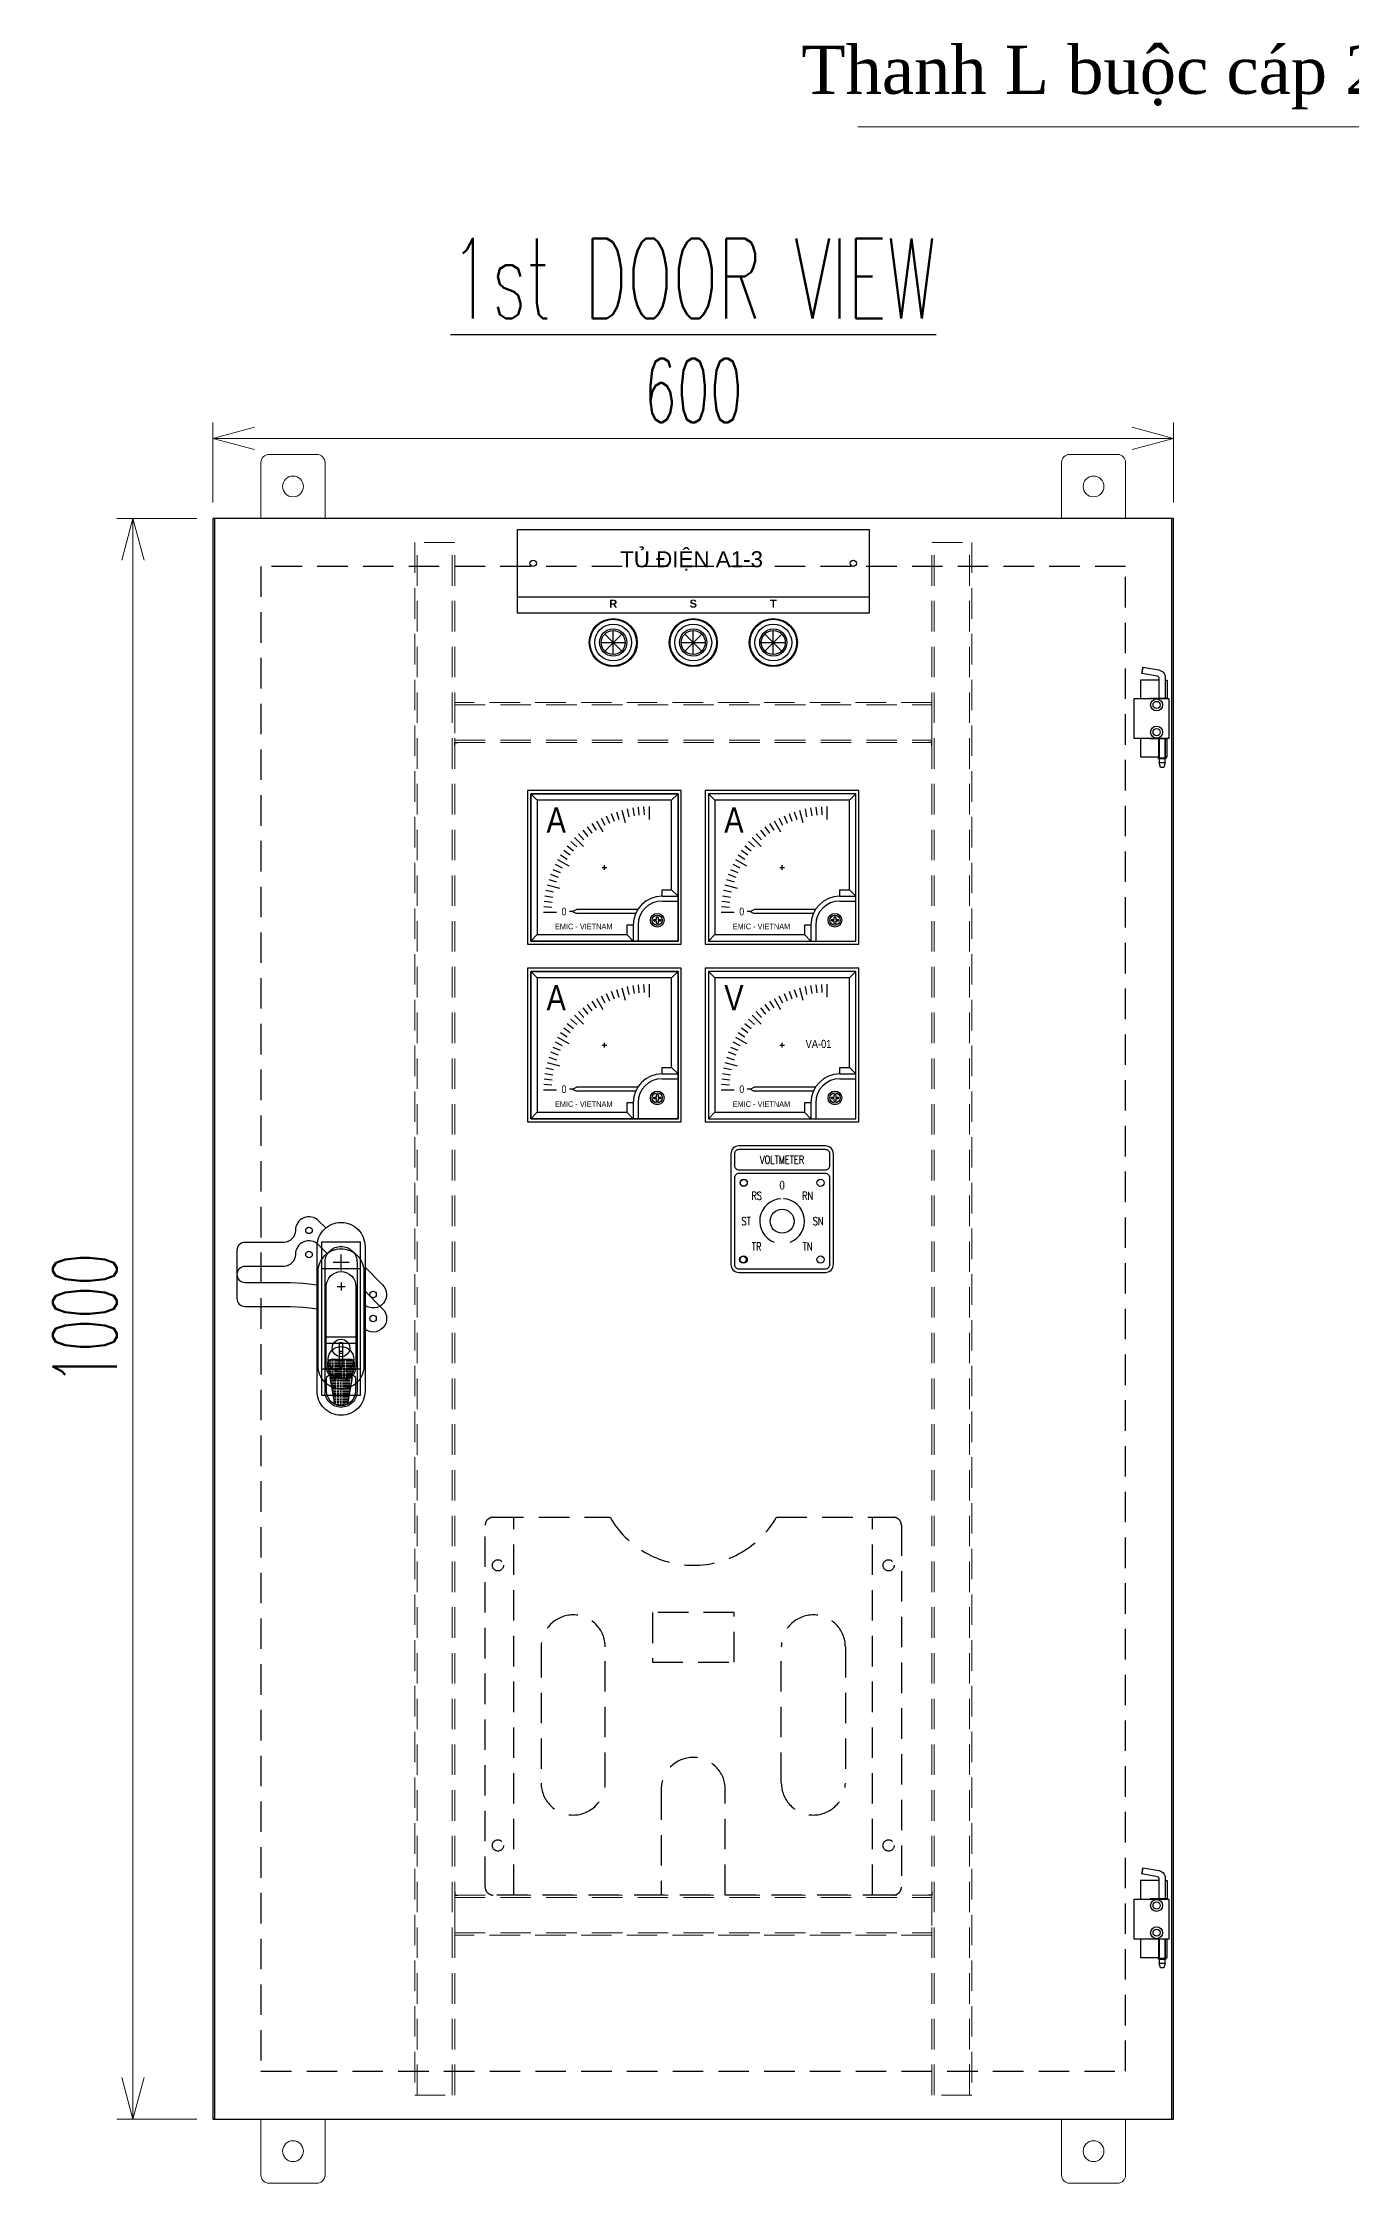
# Model space of a CAD drawing. Header units: millimetres. Extents: x 28713 to 59118, y -54378 to -19615.
# Drawn here: x 35864 to 36681, y -52428 to -51091 of the extents above; entities that cross this region are included whole.
import ezdxf
from ezdxf.enums import TextEntityAlignment as Align

# ---------------------------------------------------------------- set-up
doc = ezdxf.new("R2010")
doc.units = ezdxf.units.MM
doc.header["$LTSCALE"] = 3
doc.set_wipeout_variables(frame=1)
doc.linetypes.add('ACAD_ISO04W100', pattern=[30, 24, -3, 0, -3])
doc.linetypes.add('HIDDEN', pattern=[9.525, 6.35, -3.175])
doc.layers.add('0 TĂNG CỨNG', color=7, linetype='Continuous', lineweight=15)
doc.layers.add('@.DM. NÉT ĐỨT', color=8, linetype='HIDDEN', lineweight=9)
for name, color, linetype in [('@.VISIBLE', 7, 'Continuous'), ('Ann_green', 3, 'Continuous'), ('centerline', 6, 'ACAD_ISO04W100'), ('dim', 7, 'Continuous'), ('EQUIPMENT', 4, 'Continuous'), ('equipments', 2, 'Continuous'), ('hw_Punch', 3, 'Continuous')]:
    doc.layers.add(name, color=color, linetype=linetype)
doc.styles.add('Ann_w01', font='romans.shx', dxfattribs={"width": 0.6, "bigfont": 'chineset.shx'})
doc.styles.add('Arial', font='arial.ttf')
doc.styles.add('hw_Block', font='complex.shx', dxfattribs={"width": 0.75})
doc.styles.add('ISO8', font='ISO8')
doc.styles.add('TC-3C- New', font='', dxfattribs={"height": 18})
doc.styles.get('TC-3C- New').set_extended_font_data('.VnArial NarrowH')
doc.dimstyles.new('Dim 01_SC20', dxfattribs={"dimscale": 20, "dimtxt": 2, "dimasz": 1.3, "dimexe": 0.5, "dimexo": 0.5, "dimgap": 0.5, "dimtad": 1, "dimdec": 1, "dimzin": 12, "dimdsep": 46, "dimtxsty": 'Ann_w01', "dimblk": 'OPEN30', "dimcen": 1.5, "dimclrd": 6, "dimclre": 6, "dimclrt": 3, "dimadec": 1, "dimazin": 3, "dimtm": 1e-09, "dimtfac": 1, "dimtdec": 1, "dimtix": 1, "dimtmove": 0, "dimatfit": 3, "dimldrblk": 'OPEN30', "dimfxl": 1, "dimtolj": 1, "dimlwd": 20, "dimlwe": 20, "dimarcsym": 0})

# ---------------------------------------------------------------- blocks, each defined once
blk = doc.blocks.new('*U20')
blk.add_hatch(color=256).paths.add_polyline_path([(0.2, 15.3), (0.2, 15.3), (0.2, 15.3), (0.2, 15.4), (0.2, 15.4), (0.2, 15.4), (0.2, 15.4), (0.2, 15.4), (0.2, 15.4), (0.2, 15.4), (0.1, 15.4), (0.1, 15.4), (0.1, 15.5), (0.1, 15.5), (0.1, 15.5), (0.1, 15.5), (0.1, 15.5), (0, 15.5), (0, 15.5), (0, 15.5), (0, 15.5), (0, 15.5), (0, 15.5), (-0.1, 15.5), (-0.1, 15.5), (-0.1, 15.5), (-0.1, 15.5), (-0.1, 15.5), (-0.1, 15.4), (-0.1, 15.4), (-0.2, 15.4), (-0.2, 15.4), (-0.2, 15.4), (-0.2, 15.4), (-0.2, 15.4), (-0.2, 15.4), (-0.2, 15.4), (-0.2, 15.3), (-0.2, 15.3), (-0.2, 15.3), (-0.2, 7.5), (0.2, 7.5)])
for p, q in [((0.1, -13.2), (-0.1, -13.2)), ((-0.1, -13.2), (-0.1, -13.9)), ((0.1, -13.9), (0.1, -13.2)), ((-0.8, -13.9), (-0.8, -14.1)), ((-0.1, -13.9), (-0.8, -13.9)), ((-0.8, -14.1), (-0.1, -14.1)), ((-0.1, -14.1), (-0.1, -14.8)), ((-0.1, -14.8), (0.1, -14.8)), ((0.8, -13.9), (0.1, -13.9)), ((0.1, -14.1), (0.8, -14.1)), ((0.1, -14.8), (0.1, -14.1)), ((0.8, -14.1), (0.8, -13.9))]:
    blk.add_line(p, q)
for points in [[(-27, -32), (27, -32, 0.414214), (32, -27), (32, 42, 0.414214), (27, 47), (-27, 47, 0.414214), (-32, 42), (-32, -27, 0.414214)], [(-27, 32), (27, 32, 0.414214), (29.8, 34.8), (29.8, 42, 0.414214), (27, 44.7), (-27, 44.7, 0.414214), (-29.8, 42), (-29.8, 34.8, 0.414214)], [(-27, -29.8), (27, -29.8, 0.414214), (29.8, -27), (29.8, 27, 0.414214), (27, 29.8), (-27, 29.8, 0.414214), (-29.8, 27), (-29.8, -27, 0.414214)]]:
    blk.add_lwpolyline(points, format="xyb", close=True)
for radius in [2.5, 1.75]:
    blk.add_circle((0, -14), radius)
for start, end in [(92.839, 249.0883), (290.9117, 87.161)]:
    blk.add_arc((0, 0), 14, start, end)
at = {"layer": 'hw_Punch'}
for centre, radius in [((-24, 24), 2.25), ((24, 24), 2.25), ((0, 0), 7.5), ((-24, -24), 2.25), ((24, -24), 2.25)]:
    blk.add_circle(centre, radius, dxfattribs=at)
at = {"style": 'hw_Block', "width": 0.75}
for s, p in [('VOLTMETER', (0, 38.4)), ('RS', (-15.9, 15.9)), ('0', (0, 22.5)), ('RN', (15.9, 15.9)), ('ST', (-22.5, 0)), ('SN', (22.5, 0)), ('TR', (-15.9, -15.9)), ('TN', (15.9, -15.9))]:
    blk.add_text(s, height=5, dxfattribs=at).set_placement(p, align=Align.MIDDLE_CENTER)
blk.add_wipeout([(5.5, 0), (0.2, 15.3), (0.2, 15.3), (0.2, 15.3), (0.2, 15.4), (0.2, 15.4), (0.2, 15.4), (0.2, 15.4), (0.2, 15.4), (0.2, 15.4), (0.2, 15.4), (0.1, 15.4), (0.1, 15.4), (0.1, 15.5), (0.1, 15.5), (0.1, 15.5), (0.1, 15.5), (0.1, 15.5), (0, 15.5), (0, 15.5), (0, 15.5), (0, 15.5), (0, 15.5), (0, 15.5), (-0.1, 15.5), (-0.1, 15.5), (-0.1, 15.5), (-0.1, 15.5), (-0.1, 15.5), (-0.1, 15.4), (-0.1, 15.4), (-0.2, 15.4), (-0.2, 15.4), (-0.2, 15.4), (-0.2, 15.4), (-0.2, 15.4), (-0.2, 15.4), (-0.2, 15.4), (-0.2, 15.3), (-0.2, 15.3), (-0.2, 15.3), (-5.5, 0), (-4.5, -19), (4.5, -19)])
at = {"layer": 'Defpoints', "color": 5}
blk.add_line((0, 0), (0, 0), dxfattribs=at)
blk = doc.blocks.new('_Open30')
at = {"color": 0, "linetype": 'ByBlock', "lineweight": -2}
for p, q in [((-1, 0.268), (0, 0)), ((0, 0), (-1, -0.268)), ((0, 0), (-1, 0))]:
    blk.add_line(p, q, dxfattribs=at)
blk = doc.blocks.new('*D27')
at = {"layer": '@.VISIBLE', "color": 6, "lineweight": 20, "transparency": 16777216}
for p, q in [((35960.3, -51388.4), (35910.3, -51388.4)), ((35920.3, -52362.4), (35920.3, -51414.4)), ((35960.3, -52388.4), (35910.3, -52388.4))]:
    blk.add_line(p, q, dxfattribs=at)
at = {"layer": 'Defpoints', "color": 0, "transparency": 16777216}
for p in [(35920.3, -51388.4), (35970.3, -51388.4), (35970.3, -52388.4)]:
    blk.add_point(p, dxfattribs=at)
at = {"layer": '@.VISIBLE', "color": 6, "lineweight": 20, "transparency": 16777216, "xscale": 26, "yscale": 26, "zscale": 26}
for p, rotation in [((35920.3, -51388.4), 90), ((35920.3, -52388.4), 270)]:
    blk.add_blockref('_Open30', p, dxfattribs=dict(at, rotation=rotation))
at = {"layer": '@.VISIBLE', "color": 3, "transparency": 16777216, "insert": (35890.3, -51888.4), "char_height": 40, "attachment_point": 5, "rotation": 90, "style": 'Ann_w01'}
blk.add_mtext('\\A1;1000', dxfattribs=at)
blk = doc.blocks.new('*D34')
at = {"layer": '@.VISIBLE', "color": 6, "lineweight": 20, "transparency": 16777216}
for p, q in [((35970.3, -51378.4), (35970.3, -51328.4)), ((36570.3, -51378.4), (36570.3, -51328.4)), ((35996.3, -51338.4), (36544.3, -51338.4))]:
    blk.add_line(p, q, dxfattribs=at)
at = {"layer": 'Defpoints', "color": 0, "transparency": 16777216}
for p in [(36570.3, -51338.4), (35970.3, -51388.4), (36570.3, -51388.4)]:
    blk.add_point(p, dxfattribs=at)
at = {"layer": '@.VISIBLE', "color": 6, "lineweight": 20, "transparency": 16777216, "xscale": 26, "yscale": 26, "zscale": 26, "rotation": 180}
blk.add_blockref('_Open30', (35970.3, -51338.4), dxfattribs=at)
at = {"layer": '@.VISIBLE', "color": 6, "lineweight": 20, "transparency": 16777216, "xscale": 26, "yscale": 26, "zscale": 26}
blk.add_blockref('_Open30', (36570.3, -51338.4), dxfattribs=at)
at = {"layer": '@.VISIBLE', "color": 3, "transparency": 16777216, "insert": (36270.3, -51308.4), "char_height": 40, "attachment_point": 5, "style": 'Ann_w01'}
blk.add_mtext('\\A1;600', dxfattribs=at)
blk = doc.blocks.new('*U14')
at = {"color": 1}
for p, q in [((-7.5, 0), (7.5, 0)), ((5.3, 5.3), (-5.3, -5.3)), ((-5.3, 5.3), (5.3, -5.3)), ((0, -7.5), (0, 7.5))]:
    blk.add_line(p, q, dxfattribs=at)
for radius in [15, 14.5]:
    blk.add_circle((0, 0), radius)
for radius in [8.5, 7.5]:
    blk.add_circle((0, 0), radius, dxfattribs=at)
at = {"layer": 'hw_Punch'}
blk.add_circle((0, 0), 11.5, dxfattribs=at)
blk = doc.blocks.new('*U12')
at = {"color": 2}
for p, q in [((5.3, 5.3), (-5.3, -5.3)), ((-5.3, 5.3), (5.3, -5.3)), ((0, -7.5), (0, 7.5)), ((-7.5, 0), (7.5, 0))]:
    blk.add_line(p, q, dxfattribs=at)
for radius in [15, 14.5]:
    blk.add_circle((0, 0), radius)
for radius in [8.5, 7.5]:
    blk.add_circle((0, 0), radius, dxfattribs=at)
at = {"layer": 'hw_Punch'}
blk.add_circle((0, 0), 11.5, dxfattribs=at)
blk = doc.blocks.new('*U13')
at = {"color": 3}
for p, q in [((5.3, 5.3), (-5.3, -5.3)), ((-5.3, 5.3), (5.3, -5.3)), ((0, -7.5), (0, 7.5)), ((-7.5, 0), (7.5, 0))]:
    blk.add_line(p, q, dxfattribs=at)
for radius in [15, 14.5]:
    blk.add_circle((0, 0), radius)
for radius in [8.5, 7.5]:
    blk.add_circle((0, 0), radius, dxfattribs=at)
at = {"layer": 'hw_Punch'}
blk.add_circle((0, 0), 11.5, dxfattribs=at)
blk = doc.blocks.new('Dong ho Ampemet')
at = {"color": 4}
for p, q in [((-42, 42), (-46, 46)), ((42, 42), (-42, 42)), ((-42, 42), (-42, -42)), ((42, 42), (46, 46)), ((42, -14), (42, 42)), ((36, -18), (36, -14)), ((36, -14), (42, -14)), ((46, -18), (42, -14)), ((18, -36), (14, -36)), ((14, -36), (14, -42)), ((-42, -42), (-46, -46)), ((-42, -42), (14, -42)), ((18, -46), (14, -42))]:
    blk.add_line(p, q, dxfattribs=at)
at = {"color": 190}
for p, q in [((-7.9, 27.4), (-5.2, 23.2)), ((-2, 30.8), (0.3, 26.4)), ((1.2, 32.3), (3.2, 27.7)), ((4.3, 33.6), (6.1, 28.9)), ((7.6, 34.8), (9.1, 30)), ((14.3, 36.6), (15.3, 31.7)), ((17.7, 37.2), (18.5, 32.2)), ((21.1, 37.6), (21.6, 32.7)), ((24.5, 37.9), (24.8, 32.9)), ((-23.3, 13.5), (-19.4, 10.4)), ((-21, 16.2), (-17.3, 12.8)), ((-16.2, 21), (-12.8, 17.3)), ((-13.5, 23.3), (-10.4, 19.4)), ((-10.8, 25.4), (-7.9, 21.4)), ((-30.8, 2), (-26.4, -0.3)), ((-27.4, 7.9), (-23.2, 5.2)), ((-25.4, 10.8), (-21.4, 7.9)), ((-34.8, -7.6), (-30, -9.1)), ((-33.6, -4.3), (-28.9, -6.1)), ((-32.3, -1.2), (-27.7, -3.2)), ((-37.9, -24.5), (-32.9, -24.8)), ((-37.6, -21.1), (-32.7, -21.6)), ((-37.2, -17.7), (-32.2, -18.5)), ((-36.6, -14.3), (-31.7, -15.3))]:
    blk.add_line(p, q, dxfattribs=at)
at = {"color": 1}
for p, q in [((-5, 29.2), (-1, 22.2)), ((10.9, 35.8), (13, 28)), ((28, 38), (28, 30)), ((-18.7, 18.7), (-13, 13)), ((-29.2, 5), (-22.2, 1)), ((-1.5, 0), (1.5, 0)), ((0, -1.5), (0, 1.5)), ((-35.8, -10.9), (-28, -13)), ((-19.9, -27.5), (-17.5, -26.3)), ((20.9, -26.3), (-17.5, -26.3)), ((-38, -28), (-30, -28)), ((-19.9, -27.5), (-21.8, -27.5)), ((-19.9, -27.5), (-21.8, -27.5)), ((-19.9, -27.5), (-17.5, -28.8)), ((19.5, -28.8), (-17.5, -28.8))]:
    blk.add_line(p, q, dxfattribs=at)
at = {"color": 31}
for p, q in [((36, -18), (46, -18)), ((36, -21), (46, -21)), ((18, -36), (18, -46)), ((21, -36), (21, -46))]:
    blk.add_line(p, q, dxfattribs=at)
blk.add_lwpolyline([(-48, -48), (48, -48), (48, 48), (-48, 48)], close=True, dxfattribs=at)
at = {"color": 181}
blk.add_lwpolyline([(-46, -46), (46, -46), (46, 46), (-46, 46)], close=True, dxfattribs=at)
at = {"color": 32}
for points in [[(32.5, -33.5), (31.3, -33.5, -0.414214), (30.8, -33.1), (30.8, -32.9, -0.414214), (31.3, -32.5), (32.5, -32.5)], [(32.5, -32.5), (32.5, -31.2, -0.414214), (32.9, -30.8), (33.1, -30.8, -0.414214), (33.6, -31.2), (33.6, -32.5)], [(33.6, -33.5), (33.6, -34.8, -0.414214), (33.1, -35.2), (32.9, -35.2, -0.414214), (32.5, -34.8), (32.5, -33.5)], [(33.6, -32.5), (34.8, -32.5, -0.414214), (35.2, -32.9), (35.2, -33.1, -0.414214), (34.8, -33.5), (33.6, -33.5)]]:
    blk.add_lwpolyline(points, format="xyb", dxfattribs=at)
at = {"color": 31}
blk.add_circle((33, -33), 4.31, dxfattribs=at)
at = {"color": 102}
blk.add_circle((33, -33), 3.2, dxfattribs=at)
at = {"color": 31}
for radius in [18, 15]:
    blk.add_arc((36, -36), radius, 90, 180, dxfattribs=at)
at = {"color": 2, "style": 'TC-3C- New'}
for s, height, p in [('A', 15.8, (-30.1, 21.7)), ('0', 4.75, (-25.2, -29.9))]:
    blk.add_text(s, height=height, dxfattribs=at).set_placement(p, align=Align.CENTER)
at = {"color": 3, "style": 'TC-3C- New'}
blk.add_text('EMIC - Vietnam', height=3.5, dxfattribs=at).set_placement((-12.9, -38.6), align=Align.CENTER)
blk = doc.blocks.new('Dong ho Vonmet')
at = {"color": 4}
for p, q in [((-42, 42), (-46, 46)), ((42, 42), (-42, 42)), ((-42, 42), (-42, -42)), ((42, 42), (46, 46)), ((42, -14), (42, 42)), ((36, -18), (36, -14)), ((36, -14), (42, -14)), ((46, -18), (42, -14)), ((18, -36), (14, -36)), ((14, -36), (14, -42)), ((-42, -42), (-46, -46)), ((-42, -42), (14, -42)), ((18, -46), (14, -42))]:
    blk.add_line(p, q, dxfattribs=at)
at = {"color": 190}
for p, q in [((-7.9, 27.4), (-5.2, 23.2)), ((-2, 30.8), (0.3, 26.4)), ((1.2, 32.3), (3.2, 27.7)), ((4.3, 33.6), (6.1, 28.9)), ((7.6, 34.8), (9.1, 30)), ((14.3, 36.6), (15.3, 31.7)), ((17.7, 37.2), (18.5, 32.2)), ((21.1, 37.6), (21.6, 32.7)), ((24.5, 37.9), (24.8, 32.9)), ((-23.3, 13.5), (-19.4, 10.4)), ((-21, 16.2), (-17.3, 12.8)), ((-16.2, 21), (-12.8, 17.3)), ((-13.5, 23.3), (-10.4, 19.4)), ((-10.8, 25.4), (-7.9, 21.4)), ((-30.8, 2), (-26.4, -0.3)), ((-27.4, 7.9), (-23.2, 5.2)), ((-25.4, 10.8), (-21.4, 7.9)), ((-34.8, -7.6), (-30, -9.1)), ((-33.6, -4.3), (-28.9, -6.1)), ((-32.3, -1.2), (-27.7, -3.2)), ((-37.9, -24.5), (-32.9, -24.8)), ((-37.6, -21.1), (-32.7, -21.6)), ((-37.2, -17.7), (-32.2, -18.5)), ((-36.6, -14.3), (-31.7, -15.3))]:
    blk.add_line(p, q, dxfattribs=at)
at = {"color": 1}
for p, q in [((-5, 29.2), (-1, 22.2)), ((10.9, 35.8), (13, 28)), ((28, 38), (28, 30)), ((-18.7, 18.7), (-13, 13)), ((-29.2, 5), (-22.2, 1)), ((-1.5, 0), (1.5, 0)), ((0, -1.5), (0, 1.5)), ((-35.8, -10.9), (-28, -13)), ((-19.9, -27.5), (-17.5, -26.3)), ((20.9, -26.3), (-17.5, -26.3)), ((-38, -28), (-30, -28)), ((-19.9, -27.5), (-21.8, -27.5)), ((-19.9, -27.5), (-21.8, -27.5)), ((-19.9, -27.5), (-17.5, -28.8)), ((19.5, -28.8), (-17.5, -28.8))]:
    blk.add_line(p, q, dxfattribs=at)
at = {"color": 31}
for p, q in [((36, -18), (46, -18)), ((36, -21), (46, -21)), ((18, -36), (18, -46)), ((21, -36), (21, -46))]:
    blk.add_line(p, q, dxfattribs=at)
blk.add_lwpolyline([(-48, -48), (48, -48), (48, 48), (-48, 48)], close=True, dxfattribs=at)
at = {"color": 181}
blk.add_lwpolyline([(-46, -46), (46, -46), (46, 46), (-46, 46)], close=True, dxfattribs=at)
at = {"color": 32}
for points in [[(32.5, -33.5), (31.3, -33.5, -0.414214), (30.8, -33.1), (30.8, -32.9, -0.414214), (31.3, -32.5), (32.5, -32.5)], [(32.5, -32.5), (32.5, -31.2, -0.414214), (32.9, -30.8), (33.1, -30.8, -0.414214), (33.6, -31.2), (33.6, -32.5)], [(33.6, -33.5), (33.6, -34.8, -0.414214), (33.1, -35.2), (32.9, -35.2, -0.414214), (32.5, -34.8), (32.5, -33.5)], [(33.6, -32.5), (34.8, -32.5, -0.414214), (35.2, -32.9), (35.2, -33.1, -0.414214), (34.8, -33.5), (33.6, -33.5)]]:
    blk.add_lwpolyline(points, format="xyb", dxfattribs=at)
at = {"color": 31}
blk.add_circle((33, -33), 4.31, dxfattribs=at)
at = {"color": 102}
blk.add_circle((33, -33), 3.2, dxfattribs=at)
at = {"color": 31}
for radius in [18, 15]:
    blk.add_arc((36, -36), radius, 90, 180, dxfattribs=at)
at = {"color": 2, "style": 'TC-3C- New'}
for s, height, p in [('V', 15.8, (-30.1, 21.7)), ('0', 4.75, (-25.2, -29.9))]:
    blk.add_text(s, height=height, dxfattribs=at).set_placement(p, align=Align.CENTER)
at = {"color": 4, "style": 'TC-3C- New'}
blk.add_text('va-01', height=5.07, dxfattribs=at).set_placement((22.7, -1.8), align=Align.CENTER)
at = {"color": 3, "style": 'TC-3C- New'}
blk.add_text('EMIC - Vietnam', height=3.5, dxfattribs=at).set_placement((-12.9, -38.6), align=Align.CENTER)

msp = doc.modelspace()

# ---------------------------------------------------------------- hatches: boundary and pattern name
at = {"layer": 'equipments'}
h = msp.add_hatch(dxfattribs=at)
h.set_pattern_fill('ACAD_ISO08W100', color=256, scale=0.2)
h.set_pattern_definition([(0, (35592.5959, -51438.3028), (0, 1), [4.8, -0.6, 1.2, -0.6])])
h.paths.add_polyline_path([(36044.01, -51913.68, 0.4142136), (36042.01, -51915.68), (36042.01, -51917.93, 0.4142136), (36050.26, -51926.18, 0.4142136), (36058.51, -51917.93), (36058.51, -51915.68, 0.4142136), (36056.51, -51913.68)])
h = msp.add_hatch(dxfattribs=at)
h.set_pattern_fill('ACAD_ISO09W100', color=256, scale=0.2)
h.set_pattern_definition([(0, (35682.2447, -51454.8028), (0, 1), [4.8, -0.6, 1.2, -0.6, 1.2, -0.6])])
h.paths.add_polyline_path([(36046.18, -51941.7, 0.118404), (36050.26, -51942.68, 0.118404), (36054.35, -51941.7), (36057.26, -51925.18), (36043.26, -51925.18)])

# ---------------------------------------------------------------- linework, layer by layer
at = {"color": 3}
for points in [[(36168.76, -51560.43), (36260.76, -51560.43), (36260.76, -51652.43), (36168.76, -51652.43)], [(36279.76, -51652.43), (36371.76, -51652.43), (36371.76, -51560.43), (36279.76, -51560.43)], [(36168.76, -51671.43), (36260.76, -51671.43), (36260.76, -51763.43), (36168.76, -51763.43)], [(36279.76, -51763.43), (36371.76, -51763.43), (36371.76, -51671.43), (36279.76, -51671.43)]]:
    msp.add_lwpolyline(points, close=True, dxfattribs=at)
at = {"layer": '0 TĂNG CỨNG'}
for points in [[(36040.26, -51388.43), (36000.26, -51388.43), (36000.26, -51353.43, -0.4142136), (36005.26, -51348.43), (36035.26, -51348.43, -0.4142136), (36040.26, -51353.43)], [(36500.26, -51388.43), (36540.26, -51388.43), (36540.26, -51353.43, 0.4142136), (36535.26, -51348.43), (36505.26, -51348.43, 0.4142136), (36500.26, -51353.43)], [(36040.26, -52388.43), (36000.26, -52388.43), (36000.26, -52423.43, 0.4142136), (36005.26, -52428.43), (36035.26, -52428.43, 0.4142136), (36040.26, -52423.43)], [(36500.26, -52388.43), (36540.26, -52388.43), (36540.26, -52423.43, -0.4142136), (36535.26, -52428.43), (36505.26, -52428.43, -0.4142136), (36500.26, -52423.43)]]:
    msp.add_lwpolyline(points, format="xyb", close=True, dxfattribs=at)
for centre in [(36020.26, -51368.43), (36520.26, -51368.43), (36020.26, -52408.43), (36520.26, -52408.43)]:
    msp.add_circle(centre, 6.5, dxfattribs=at)
at = {"layer": '@.DM. NÉT ĐỨT', "linetype": 'HIDDEN'}
for p, q in [((36097.76, -52373.43), (36097.76, -51403.43)), ((36119.76, -52373.43), (36119.76, -51403.43)), ((36420.76, -52373.43), (36420.76, -51403.43)), ((36442.76, -52373.43), (36442.76, -51403.43)), ((36121.26, -51504.93), (36419.26, -51504.93)), ((36121.26, -51526.93), (36419.26, -51526.93)), ((36121.26, -52249.93), (36419.26, -52249.93)), ((36121.26, -52271.93), (36419.26, -52271.93))]:
    msp.add_line(p, q, dxfattribs=at)
at = {"layer": '@.DM. NÉT ĐỨT'}
for points in [[(36121.26, -52373.43), (36121.26, -51403.43), (36096.26, -51403.43), (36096.26, -52373.43)], [(36419.26, -52373.43), (36419.26, -51403.43), (36444.26, -51403.43), (36444.26, -52373.43)], [(36121.26, -51528.43), (36419.26, -51528.43), (36419.26, -51503.43), (36121.26, -51503.43)], [(36121.26, -52248.43), (36419.26, -52248.43), (36419.26, -52273.43), (36121.26, -52273.43)]]:
    msp.add_lwpolyline(points, close=True, dxfattribs=at)
at = {"layer": '@.VISIBLE'}
msp.add_line((36160.26, -51437.43), (36380.26, -51437.43), dxfattribs=at)
msp.add_lwpolyline([(36160.26, -51447.43), (36380.26, -51447.43), (36380.26, -51395.43), (36160.26, -51395.43)], close=True, dxfattribs=at)
for points in [[(36121.26, -51530.43), (36121.26, -51528.43), (36123.26, -51528.43)], [(36419.26, -51530.43), (36419.26, -51528.43), (36417.26, -51528.43)], [(36121.26, -52246.43), (36121.26, -52248.43), (36123.26, -52248.43)], [(36419.26, -52246.43), (36419.26, -52248.43), (36417.26, -52248.43)]]:
    msp.add_lwpolyline(points, dxfattribs=at)
for centre in [(36170.26, -51416.43), (36370.26, -51416.43)]:
    msp.add_circle(centre, 2, dxfattribs=at)
at = {"layer": 'Ann_green', "color": 8, "linetype": 'HIDDEN'}
for p, q in [((36158.26, -52248.43), (36158.26, -52012.43)), ((36382.26, -52248.43), (36382.26, -52012.43))]:
    msp.add_line(p, q, dxfattribs=at)
for points in [[(36400.26, -52017.43), (36400.26, -52243.43, -0.4142136), (36395.26, -52248.43), (36145.26, -52248.43, -0.4142136), (36140.26, -52243.43), (36140.26, -52017.43, -0.4142136), (36145.26, -52012.43), (36218.3, -52012.43, 0.5773503), (36322.22, -52012.43), (36395.26, -52012.43, -0.4142136)], [(36195.27, -52198.43), (36195.27, -52198.43, 0.4142136), (36215.27, -52178.43), (36215.27, -52093.43, 0.4142136), (36195.27, -52073.43), (36195.27, -52073.43, 0.4142136), (36175.27, -52093.43), (36175.27, -52178.43, 0.4142136)], [(36345.26, -52198.43), (36345.26, -52198.43, -0.4142136), (36325.26, -52178.43), (36325.26, -52093.43, -0.4142136), (36345.26, -52073.43), (36345.26, -52073.43, -0.4142136), (36365.26, -52093.43), (36365.26, -52178.43, -0.4142136)]]:
    msp.add_lwpolyline(points, format="xyb", close=True, dxfattribs=at)
msp.add_lwpolyline([(36244.76, -52102.93), (36295.76, -52102.93), (36295.76, -52071.93), (36244.76, -52071.93)], close=True, dxfattribs=at)
msp.add_lwpolyline([(36290.26, -52248.43), (36290.26, -52182.43, 1), (36250.26, -52182.43), (36250.26, -52248.43)], format="xyb", dxfattribs=at)
for centre in [(36148.26, -52042.43), (36392.26, -52042.43), (36148.26, -52217.43), (36392.26, -52217.43)]:
    msp.add_circle(centre, 3.5, dxfattribs=at)
at = {"layer": 'centerline'}
for p, q in [((36050.26, -51858.18), (36050.26, -51848.18)), ((36047.76, -51868.18), (36052.76, -51868.18)), ((36050.26, -51865.68), (36050.26, -51870.68))]:
    msp.add_line(p, q, dxfattribs=at)
msp.add_lwpolyline([(36055.26, -51853.18), (36045.26, -51853.18)], dxfattribs=at)
at = {"layer": 'EQUIPMENT', "linetype": 'Continuous'}
for points in [[(36561.16, -51489.43), (36549.66, -51489.43), (36549.66, -51500.93)], [(36561.16, -51500.93), (36561.16, -51487.98), (36560.98, -51487.52), (36560.7, -51487.16), (36560.25, -51486.97), (36550.5, -51485.24), (36550.78, -51483.33), (36551.14, -51481.33), (36550.5, -51485.24)], [(36551.14, -51481.33), (36560.98, -51483.06), (36562.34, -51483.51), (36563.44, -51484.24), (36564.35, -51485.34), (36564.89, -51486.61), (36565.08, -51487.98), (36565.08, -51500.93)], [(36565.08, -51489.43), (36566.16, -51489.43), (36566.16, -51500.84), (36555.42, -51500.84), (36555.42, -51500.93)], [(36561.07, -51489.43), (36561.07, -51500.84)], [(36549.66, -51525.93), (36549.66, -51537.43), (36561.16, -51537.43)], [(36565.08, -51537.43), (36566.16, -51537.43), (36566.16, -51526.03), (36555.42, -51526.03), (36555.42, -51525.93)], [(36561.07, -51537.43), (36561.07, -51526.03)], [(36561.16, -51525.93), (36561.16, -51537.89), (36565.08, -51537.89), (36565.08, -51525.93)], [(36565.17, -51537.43), (36565.17, -51526.03)], [(36565.08, -51540.9), (36565.08, -51538.62), (36561.16, -51538.62), (36561.16, -51540.9)], [(36561.71, -51537.89), (36561.71, -51537.98)], [(36561.71, -51538.53), (36561.71, -51538.62)], [(36564.53, -51537.89), (36564.53, -51537.98)], [(36564.53, -51538.53), (36564.53, -51538.62)], [(36561.16, -52239.43), (36549.66, -52239.43), (36549.66, -52250.93)], [(36561.16, -52250.93), (36561.16, -52237.98), (36560.98, -52237.52), (36560.7, -52237.16), (36560.25, -52236.97), (36550.5, -52235.24), (36550.78, -52233.33), (36551.14, -52231.33), (36550.5, -52235.24)], [(36551.14, -52231.33), (36560.98, -52233.06), (36562.34, -52233.51), (36563.44, -52234.24), (36564.35, -52235.34), (36564.89, -52236.61), (36565.08, -52237.98), (36565.08, -52250.93)], [(36565.08, -52239.43), (36566.16, -52239.43), (36566.16, -52250.84), (36555.42, -52250.84), (36555.42, -52250.93)], [(36561.07, -52239.43), (36561.07, -52250.84)], [(36549.66, -52275.93), (36549.66, -52287.43), (36561.16, -52287.43)], [(36565.08, -52287.43), (36566.16, -52287.43), (36566.16, -52276.03), (36555.42, -52276.03), (36555.42, -52275.93)], [(36561.07, -52287.43), (36561.07, -52276.03)], [(36561.16, -52275.93), (36561.16, -52287.89), (36565.08, -52287.89), (36565.08, -52275.93)], [(36565.17, -52287.43), (36565.17, -52276.03)], [(36565.08, -52290.9), (36565.08, -52288.62), (36561.16, -52288.62), (36561.16, -52290.9)], [(36561.71, -52287.89), (36561.71, -52287.98)], [(36561.71, -52288.53), (36561.71, -52288.62)], [(36564.53, -52287.89), (36564.53, -52287.98)], [(36564.53, -52288.53), (36564.53, -52288.62)]]:
    msp.add_lwpolyline(points, dxfattribs=at)
at = {"layer": 'EQUIPMENT', "color": 8, "linetype": 'Continuous'}
for points in [[(36545.66, -51525.93), (36545.66, -51500.93), (36567.26, -51500.93), (36567.26, -51525.93)], [(36545.66, -52275.93), (36545.66, -52250.93), (36567.26, -52250.93), (36567.26, -52275.93)]]:
    msp.add_lwpolyline(points, close=True, dxfattribs=at)
at = {"layer": 'EQUIPMENT', "linetype": 'Continuous'}
for points in [[(36560.79, -51537.98), (36565.44, -51537.98), (36565.44, -51538.53), (36560.79, -51538.53)], [(36562.07, -51543.9), (36561.16, -51540.9), (36565.08, -51540.9), (36564.17, -51543.9)], [(36560.79, -52287.98), (36565.44, -52287.98), (36565.44, -52288.53), (36560.79, -52288.53)], [(36562.07, -52293.9), (36561.16, -52290.9), (36565.08, -52290.9), (36564.17, -52293.9)]]:
    msp.add_lwpolyline(points, close=True, dxfattribs=at)
at = {"layer": 'EQUIPMENT', "color": 8, "linetype": 'Continuous'}
for centre, radius in [((36559.66, -51504.93), 3.75), ((36559.66, -51504.93), 2.25), ((36559.66, -51521.93), 3.75), ((36559.66, -51521.93), 2.25), ((36559.66, -52254.93), 3.75), ((36559.66, -52254.93), 2.25), ((36559.66, -52271.93), 3.75), ((36559.66, -52271.93), 2.25)]:
    msp.add_circle(centre, radius, dxfattribs=at)
at = {"layer": 'equipments'}
for p, q in [((36040.26, -51903.68), (36060.26, -51903.68)), ((36041.01, -51899.68), (36059.51, -51899.68)), ((36043.26, -51925.18), (36057.26, -51925.18)), ((36043.26, -51925.18), (36046.18, -51941.7)), ((36057.26, -51925.18), (36054.35, -51941.7))]:
    msp.add_line(p, q, dxfattribs=at)
at = {"layer": 'equipments', "color": 8}
for points in [[(36040.71, -51831.62), (36036.27, -51827.17, 0.6681786), (36021.76, -51833.18, -0.4142136), (36014.26, -51840.68), (35990.26, -51840.68, 0.4142136), (35985.26, -51845.68), (35985.26, -51860.68, 0.4142136), (35990.26, -51865.68), (36018.63, -51865.68), (36026.75, -51866.12), (36035.26, -51867.19)], [(36041.67, -51847.57), (36036.27, -51842.17, 0.6681786), (36021.76, -51848.18, -0.4142136), (36014.26, -51855.68), (35990.26, -51855.68, 0.4142136), (35985.26, -51860.68), (35985.26, -51875.68, 0.4142136), (35990.26, -51880.68), (36018.63, -51880.68), (36026.75, -51881.12), (36036.01, -51882.28)], [(36065.26, -51856.16), (36076.27, -51867.17, -0.9246485), (36065.26, -51880.06)], [(36064.51, -51870.41), (36076.27, -51882.17, -0.9790027), (36064.51, -51894.44)]]:
    msp.add_lwpolyline(points, format="xyb", dxfattribs=at)
at = {"layer": 'equipments'}
for points in [[(36050.26, -51828.18), (36050.26, -51828.18, -0.4142136), (36065.26, -51843.18), (36065.26, -51933.68, -0.4142136), (36050.26, -51948.68), (36050.26, -51948.68, -0.4142136), (36035.26, -51933.68), (36035.26, -51843.18, -0.4142136)], [(36064.51, -51858.93), (36064.51, -51917.93, -0.4142136), (36050.26, -51932.18), (36050.26, -51932.18, -0.4142136), (36036.01, -51917.93), (36036.01, -51858.93, -0.4142136), (36050.26, -51844.68), (36050.26, -51844.68, -0.4142136)], [(36050.26, -51843.18, -0.4142136), (36060.26, -51853.18), (36060.26, -51933.68, -0.4142136), (36050.26, -51943.68, -0.4142136), (36040.26, -51933.68), (36040.26, -51853.18, -0.4142136)], [(36059.51, -51868.18), (36059.51, -51917.93, -0.4142136), (36050.26, -51927.18, -0.4142136), (36041.01, -51917.93), (36041.01, -51868.18, -0.4142136), (36050.26, -51858.93, -0.4142136)], [(36058.51, -51917.93, -0.4142136), (36050.26, -51926.18, -0.4142136), (36042.01, -51917.93), (36042.01, -51915.68, -0.4142136), (36044.01, -51913.68), (36056.51, -51913.68, -0.4142136), (36058.51, -51915.68)], [(36059.26, -51925.68), (36059.26, -51933.68, -0.4142136), (36050.26, -51942.68, -0.4142136), (36041.26, -51933.68), (36041.26, -51925.68, -0.4142136), (36043.26, -51923.68), (36057.26, -51923.68, -0.4142136)]]:
    msp.add_lwpolyline(points, format="xyb", close=True, dxfattribs=at)
at = {"layer": 'equipments', "color": 8}
for points in [[(36038.26, -51840.43), (36062.26, -51840.43), (36062.26, -51936.43), (36038.26, -51936.43)], [(36038.26, -51856.93), (36062.26, -51856.93), (36062.26, -51919.93), (36038.26, -51919.93)]]:
    msp.add_lwpolyline(points, close=True, dxfattribs=at)
at = {"layer": 'equipments'}
for points in [[(36049.26, -51903.18), (36051.26, -51903.18), (36051.26, -51910.18), (36049.26, -51910.18)], [(36049.26, -51908.68), (36051.26, -51908.68), (36051.26, -51918.68), (36049.26, -51918.68)]]:
    msp.add_lwpolyline(points, close=True, dxfattribs=at)
at = {"layer": 'equipments', "color": 8}
for centre in [(36030.26, -51833.18), (36030.26, -51848.18), (36070.26, -51873.18), (36070.26, -51888.18)]:
    msp.add_circle(centre, 2.05, dxfattribs=at)
at = {"layer": 'equipments'}
for centre, radius in [((36050.26, -51913.68), 8), ((36050.26, -51906.68), 5.5)]:
    msp.add_circle(centre, radius, dxfattribs=at)

# ---------------------------------------------------------------- block references
for name, p in [('*U14', (36220.26, -51465.93)), ('*U12', (36270.26, -51465.93)), ('*U13', (36320.26, -51465.93)), ('Dong ho Ampemet', (36214.76, -51606.43)), ('Dong ho Ampemet', (36325.76, -51606.43)), ('Dong ho Ampemet', (36214.76, -51717.43)), ('Dong ho Vonmet', (36325.76, -51717.43)), ('*U20', (36325.76, -51827.43))]:
    msp.add_blockref(name, p)

# ---------------------------------------------------------------- texts
at = {"insert": (36337.72, -51093.14), "char_height": 30, "attachment_point": 1, "style": 'Ann_w01'}
msp.add_mtext_dynamic_manual_height_columns('{\\fTimes New Roman|b0|i0|c163|p18;\\W1;Thanh L buộc cáp 2 bên  }', width=483.8909, gutter_width=99.2, heights=[0], dxfattribs=at)
at = {"color": 1, "linetype": 'ByBlock', "char_height": 5, "attachment_point": 5, "style": 'ISO8'}
for s, insert in [('{\\fArial|b1|i0|c0|p34;R}', (36220.26, -51441.68)), ('{\\fArial|b1|i0|c0|p34;S}', (36270.26, -51441.68)), ('{\\fArial|b1|i0|c0|p34;T}', (36320.26, -51441.68))]:
    msp.add_mtext_dynamic_manual_height_columns(s, width=58.9447, gutter_width=378.95, heights=[7.09], dxfattribs=dict(at, insert=insert))
at = {"layer": '@.VISIBLE', "insert": (36269.19, -51414.98), "char_height": 10, "attachment_point": 5, "style": 'Arial'}
msp.add_mtext_dynamic_manual_height_columns('{\\fArial|b0|i0|c163|p34;TỦ ĐIỆN A1-3 }', width=187.0575, gutter_width=99.2, heights=[0], dxfattribs=at)
at = {"layer": 'dim', "color": 2, "insert": (36270.26, -51238.43), "char_height": 50, "attachment_point": 5, "style": 'Ann_w01'}
msp.add_mtext('\\A1;{\\L1st DOOR VIEW}', dxfattribs=at)

# ---------------------------------------------------------------- dimensions: what is measured, and where the dimension line sits
at = {"layer": '@.VISIBLE'}
dim = msp.add_linear_dim(base=(36570.26, -51338.43), p1=(35970.26, -51388.43), p2=(36570.26, -51388.43), dimstyle='Dim 01_SC20', dxfattribs=at)
dim.commit()
dim.dimension.update_dxf_attribs({"geometry": '*D34', "text_midpoint": (36270.26, -51308.43)})
dim = msp.add_linear_dim(base=(35920.26, -51388.43), p1=(35970.26, -52388.43), p2=(35970.26, -51388.43), angle=90, dimstyle='Dim 01_SC20', dxfattribs=at)
dim.commit()
dim.dimension.update_dxf_attribs({"geometry": '*D27', "text_midpoint": (35890.26, -51888.43)})

# ---------------------------------------------------------------- leaders
msp.add_leader([(36936.56, -51457.66), (36736.7, -51143.81), (36373.05, -51143.81)], dimstyle='Dim 01_SC20', override={"dimgap": 0.5, "dimtad": 0})

# ---------------------------------------------------------------- next in the draw order: linework, layer by layer
for centre, radius in [((36301.76, -51803.43), 2.1), ((36325.76, -51827.43), 7.5), ((36301.19, -51851.43), 2.1)]:
    msp.add_circle(centre, radius)
msp.add_lwpolyline([(35970.26, -52388.43), (36570.26, -52388.43), (36570.26, -51388.43), (35970.26, -51388.43)], close=True, dxfattribs=at)
at = {"layer": '@.VISIBLE', "color": 4}
msp.add_lwpolyline([(35971.26, -52388.43), (36569.26, -52388.43), (36569.26, -51388.43), (35971.26, -51388.43)], close=True, dxfattribs=at)
at = {"layer": '@.VISIBLE', "linetype": 'HIDDEN'}
msp.add_lwpolyline([(36000.26, -52358.43), (36540.26, -52358.43), (36540.26, -51418.43), (36000.26, -51418.43)], close=True, dxfattribs=at)

doc.saveas('drawing.dxf')
